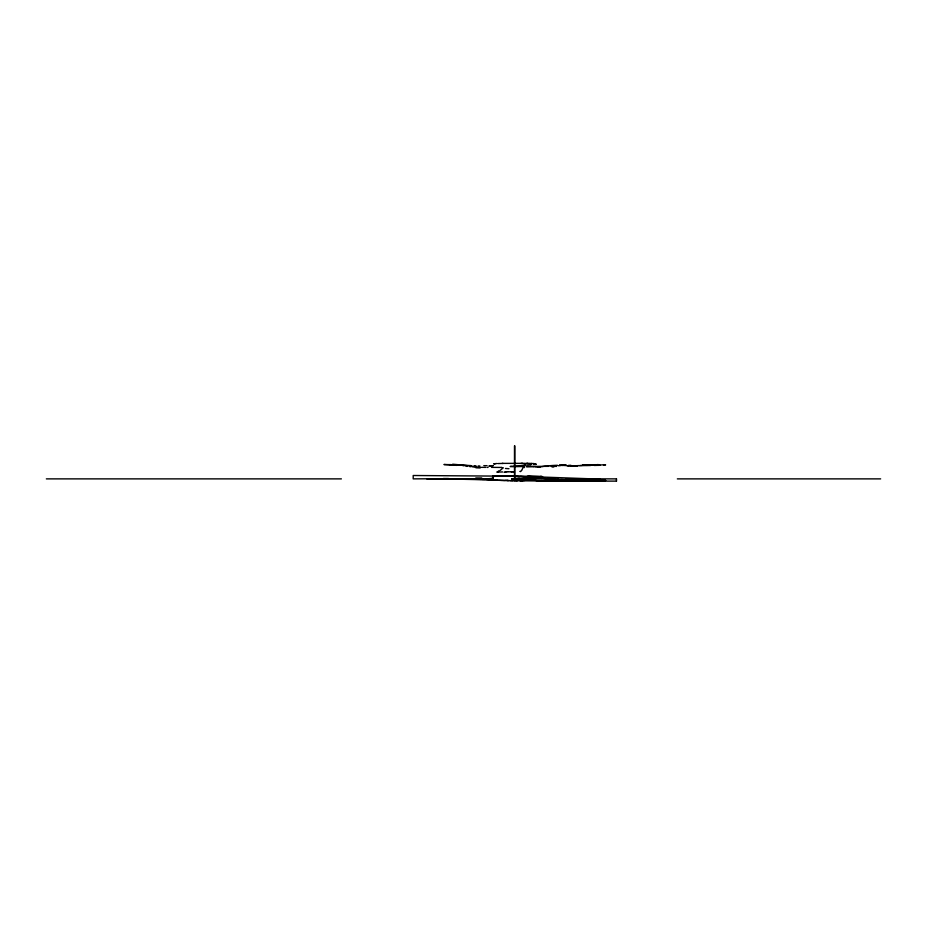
<?xml version="1.0" encoding="UTF-8"?>
<svg xmlns="http://www.w3.org/2000/svg" width="927" height="927" viewBox="0 0 927 927"><rect width="100%" height="100%" fill="white"/><g stroke="black" fill="none" stroke-linecap="round" stroke-linejoin="round"><path stroke-width="1.39" d="M522.608 468.425L522.851 467.834M492.84 476.872L492.747 475.98A17.984 0.707 2.7 0 1 493.396 475.864L494.844 475.771M522.434 468.865L521.588 470.476M521.519 470.568L520.464 471.6M492.944 477.926L492.921 477.764A30.209 3.256 -1.6 0 1 493.013 477.88L492.017 478.622L485.794 478.795M502.851 468.251L503.037 467.961A4.612 0.765 -2.8 0 0 502.944 467.834M502.121 468.842L500.07 470.452M499.132 471.032L497.59 471.762M498.436 471.391L498.459 471.38A33.43 1.17 -28.9 0 0 498.077 471.495M581.762 479.166L580.221 479.329M511.947 479.178L513.929 478.784M496.733 472.063L497.869 472.075M493.129 465.69L492.921 465.76A9.733 0.811 1.4 0 1 492.318 465.864L491.843 465.933M496.93 480.035L451.322 479.039M513.037 479.097L511.936 479.294L513.164 479.363M535.91 464.207L535.389 463.767M583.06 464.937L583.917 464.775M542.237 477.88L541.287 477.996A19.108 0.579 0.1 0 1 540.511 478.054L516.397 478.83M541.472 466.745L545.018 466.096M523.616 480.615L525.841 480.221M494.346 463.79L494.555 463.755A23.627 1.17 1.5 0 1 495.528 463.616M540.209 466.988L540.163 466.988A15.562 0.66 -15.5 0 0 539.537 467.266M525.933 480.209L532.237 480.001M581.855 478.911L583.141 478.853M515.261 478.575L514.972 478.622A11.356 1.205 -0.6 0 1 516.536 478.344M526.617 480.105L527.683 479.989M602.677 464.856L605.227 464.751M582.399 465.377L580.348 465.516M517.289 465.875L531.136 464.67M516.536 465.968L511.739 466.385M490.835 478.529L490.789 478.541A10.151 1.194 1.9 0 1 489.618 478.645L486.003 478.795M586.223 479.468A14.137 0.684 0.7 0 0 585.458 479.526L584.601 479.676L589.155 479.34M516.918 478.39L518.147 478.274M495.678 463.627L495.899 463.604A21.761 1.089 1.5 0 1 496.849 463.535L497.139 463.523M583.94 464.775L596.397 464.682M603.361 480.626L605.76 480.464L602.55 480.232M605.366 480.522L604.798 480.348M532.886 477.359L532.04 477.428M534.022 477.266L537.845 477.069M586.397 465.354L588.008 465.284M528.657 478.749L532.701 478.459M530.592 477.544L529.421 477.625M526.107 466.779L533.21 466.652M519.259 478.193L526.93 477.764M522.701 479.155L523.338 479.108M523.477 479.097L526.188 478.923M522.191 480.812L520.07 480.835M490.904 466.014L490.128 466.061M522.156 479.189L521.38 479.236L523.21 479.247M586.432 479.468L586.524 479.468A30.406 1.727 1.5 0 1 587.15 479.363M521.148 479.247L520.522 479.282M580.708 479.305L571.252 479.491M511.414 466.408L510.151 466.478L512.492 466.605M579.282 465.574L570.429 466.003M590.325 465.192L595.725 465.122M589.966 465.203L589.259 465.238M601.704 464.902L601.009 464.937M589.143 465.238L587.382 465.342M496.408 480.082L493.975 479.746M534.624 478.355L535.157 478.332A13.986 2.155 1.8 0 1 536.652 478.274M591.542 479.236L589.051 479.34M598.958 479.027L599.873 478.981L598.019 479.05M522.017 480.823L520.823 480.846M591.693 479.224L593.964 479.143M599.259 479.016L599.896 478.969L599.132 478.935M588.738 479.352L589.456 479.317M590.337 479.282L591.797 479.224M602.898 480.603A24.345 1.054 0.3 0 0 603.581 480.568L598.715 480.731M597.521 465.354L594.288 465.447M603.315 480.626L601.658 480.684M524.485 479.189L545.4 478.969M428.355 478.819L426.86 478.853L427.81 478.888M520.453 479.352L512.898 479.386M497.984 472.075L502.677 471.936M579.642 479.352L578.077 479.398M574.045 465.794L571.623 465.852M577.324 465.702L574.381 465.783M493.002 476.362L495.099 476.351M518.031 479.386L516.038 479.421M489.097 466.096L488.877 466.107A15.203 1.599 3.1 0 0 489.862 466.014M582.55 478.865L584.96 478.83M598.633 479.039L597.869 479.05M601.924 480.673L601.275 480.696M528.425 466.42L548.691 466.339M578.981 465.644L590.569 465.493M565.238 480.928L568.135 480.858M567.533 480.87L568.726 480.835M528.1 466.432L527.139 466.455M589.352 465.296L594.033 465.169M594.219 465.03L598.251 464.972M494.103 480.151L495.69 480.093M564.775 480.939L564.022 480.962M569.027 480.835L570.615 480.789M564.589 480.939L565.377 480.928M568.158 480.846L568.969 480.823M595.331 479.108L594.613 479.132A19.409 0.707 0.9 0 0 593.686 479.132M495.945 480.093L502.144 480.418M595.841 479.097L596.849 479.074M595.192 479.108L595.991 479.097M571.102 480.777L574.462 480.719M570.186 480.8L571.727 480.765M600.881 480.707L600.302 480.719M428.598 478.819L428.772 478.888M428.401 478.819L430.603 478.784M556.86 481.055L562.631 480.986M524.126 466.513L517.996 466.594M598.599 464.96L599.966 464.914L597.822 464.728M498.378 476.316L506.687 476.211A15.353 0.742 0.7 0 1 509.468 476.223L510.059 476.223M560.626 481.02L561.658 481.009M575.806 480.696L577.498 480.661M491.53 467.37L501.519 467.451M431.762 478.761L413.199 478.877L413.199 475.505L521.206 476.269M583.28 478.853L583.917 478.842M578.378 480.649L577.185 480.673A30.301 0.591 -0.4 0 0 573.373 480.812M502.202 463.373L520.151 463.361M517.533 466.605L515.574 466.617M432.133 478.761L439.085 478.714M498.262 480.29L495.539 480.105M577.892 480.661L579.039 480.649M578.599 480.649L579.595 480.638M579.329 480.638L581.774 480.626M556.536 466.408L555.644 466.408M580.626 480.626L581.31 480.626M556.443 481.055L557.115 481.055M438.807 478.714L439.56 478.714M570.58 479.491L567.301 479.491M529.247 479.954L530.059 479.954M555.574 481.067L556.71 481.055M488.077 467.393L487.069 467.393M439.502 478.714L441.82 478.703M584.705 478.842L616.501 478.877M585.285 478.83L587.162 478.83M552.434 481.055L555.47 481.055M539.41 477.057L542.562 477.057L541.855 476.988M46.35 478.877L341.391 478.877M479.862 478.9L469.954 478.842M677.347 478.877L880.65 478.877M598.124 480.742L596.003 480.731M616.501 481.125L549.792 481.113M449.989 464.636L443.929 464.52L454.114 465.145M554.763 466.42L554.184 466.408M514.902 466.617L512.874 466.605M449.027 478.714L441.947 478.703A55.585 1.553 0.2 0 1 443.361 478.738M477.463 478.877L472.793 478.865M596.779 480.731L597.637 480.742M550.661 481.055L551.936 481.067M448.865 478.714L456.374 478.738M429.085 478.888L436.652 478.911M515.91 479.456L515.203 479.444M582.701 480.626L586.235 480.661M549.618 481.055L544.543 481.032M551.009 481.067L514.311 480.742M521.414 463.361L522.666 463.373M499.12 475.736L509.699 475.91M589.792 478.842L596.212 478.888M435.435 478.911L441.148 478.935M583.083 480.626L584.045 480.638M592.202 480.719L595.934 480.731A22.665 0.776 0 0 0 596.64 480.742M595.702 480.731L590.117 480.707M525.145 463.384L523.917 463.373M593.118 478.865L590.962 478.853M455.794 478.738L460.499 478.772M438.61 478.935L444.45 478.958A43.302 0.869 0.5 0 1 446.362 479.004M547.776 481.055L543.326 481.02M593.57 478.865L595.54 478.888M460.174 478.761L472.411 478.865M441.785 478.946L448.795 478.992M485.655 467.393L484.265 467.37M591.09 478.807L519.63 476.246M567.057 479.491L552.063 479.132M444.96 478.969L452.028 479.027M588.575 480.696L590.534 480.707A23.731 0.811 0 0 0 591.808 480.707M543.848 481.02L542.932 481.009M526.942 463.396L527.533 463.407A18.876 0.892 -0.9 0 1 529.363 463.43L529.746 463.442M597.521 478.911L595.679 478.888L598.865 478.923M596.467 480.116L597.312 480.128M448.135 479.004L457.95 479.097M464.775 479.178L472.364 479.271M551.855 466.397L551.067 466.385M595.03 480.093L596.084 480.116M595.957 480.105L601.785 480.209M587.208 480.673L585.447 480.649M457.695 479.085L480.371 479.375M542.457 481.009L541.449 480.986M542.179 480.997L543.048 481.009M514.207 476.269L513.257 476.258A20.973 0.95 0.7 0 0 509.954 476.165M594.601 480.093L594.601 480.093A15.122 0.707 0 0 1 592.434 480.059L591.855 480.035M541.716 480.997L539.908 480.962M533.338 466.652L536.073 466.745M594.277 480.082L592.226 480.047M480.105 479.375L482.561 479.421M482.225 479.41L483.384 479.433M517.289 480.8L515.783 480.777M525.887 476.49L540.847 476.918M514.705 479.421L513.825 479.398M531.02 479.966L535.18 480.348M483.164 479.433L484.218 479.444M484.103 479.444L486.918 479.502M483.454 467.359L481.658 467.312M600.534 480.174L601.38 480.198M514.844 480.754L502.573 480.429M486.71 479.502L487.857 479.526M539.618 480.951L539.062 480.939M510.256 480.638L512.967 480.707M548.355 479.039L549.352 479.062A44.438 1.344 0.8 0 1 552.11 479.132M487.532 479.526L489.676 479.583M506.918 480.545L509.062 480.615M510.986 475.945L512.283 475.98M488.239 479.537L491.217 479.63M601.588 480.198L602.365 480.221M505.319 480.51L499.178 480.325M451.322 464.67L452.272 464.705M589.804 479.977L586.687 479.873A14.577 0.672 0 0 1 586.142 479.85L584.601 479.734L585.273 479.815M601.982 480.209L602.643 480.232M589.908 479.977L590.256 479.989A24.311 1.17 -0.1 0 0 591.704 480.035M513.57 476.014L518.529 476.2M586.779 479.873L587.509 479.896M531.298 463.488L531.681 463.5A16.825 0.857 -1.1 0 1 533.013 463.558L533.303 463.581M479.85 466.003L478.158 465.945M490.986 479.618L494.242 479.757M480.661 467.278L477.057 467.115M514.45 472.086L513.94 472.063M511.31 471.959L513.593 472.052M558.529 479.282L556.884 479.213M456.038 464.844L456.652 464.867M603.095 480.256L603.767 480.279M541.252 478.355L542.179 478.39M521.82 476.327L541.333 477.486M458.506 464.948L459.56 465.006M476.038 465.852L474.323 465.771M461.275 465.087L470.87 465.586M555.227 479.132L553.141 479.027M543.442 478.459L549.317 478.807M551.889 478.946L550.823 478.888M564.149 465.366L565.69 465.481A26.176 1.286 -0.4 0 1 566.154 465.528L566.362 465.563M476.049 467.057L472.156 466.802M541.055 476.93L541.716 476.976M512.955 479.352L512.017 479.259M568.61 465.806L568.228 465.771A29.421 2.236 -5 0 1 567.776 465.736L567.544 465.702M598.865 464.786L598.969 464.786A19.166 0.695 -1 0 1 596.942 464.902M532.874 480.035L533.964 480.14M495.319 479.815L496.64 479.931M470.916 466.698L469.665 466.594M534.346 463.651L534.531 463.662A17.648 0.834 -0.6 0 1 535.238 463.755M537.869 480.881L538.494 480.916L537.544 480.823M456.756 465.377L456.211 465.331A17.775 0.765 5.4 0 0 454.23 465.18M467.15 466.374L466.096 466.269M567.382 465.69L566.478 465.574M541.565 477.509L542.225 477.614M536.675 480.603L535.122 480.337M538.39 467.057L538.436 467.069A52.179 2.677 -16.9 0 0 538.436 467.196M492.886 477.672L492.863 476.93L493.048 477.59M616.501 478.946L616.501 481.067M514.821 445.875L514.821 478.877M514.485 445.875L514.485 478.877M527.88 475.852A32.63 0.892 0.7 0 1 542.538 476.617M525.702 479.294A33.859 1.645 -4.8 0 1 526.907 479.224M540.916 476.223A29.316 1.437 -7.6 0 1 541.183 476.281M529.016 477.359A18.818 0.776 -2.5 0 1 527.869 477.428M529.537 477.637A26.929 2.005 -1 0 1 527.034 477.776M517.996 478.251A19.71 2.317 -0.1 0 1 519.12 478.17M511.808 478.865A17.312 1.309 -2.7 0 1 512.26 478.691M518.402 479.317A14.484 1.24 1.1 0 1 517.706 479.329M519.514 479.097A25.017 2.677 1.9 0 1 518.263 479.155M532.874 478.506A25.747 3.835 1.7 0 1 534.265 478.425M536.571 478.239A10.324 1.541 1.7 0 1 539.387 478.239A12.619 1.692 1.6 0 1 540.568 478.309L540.904 478.344A15.203 1.9 1.6 0 1 541.264 478.344M542.388 478.274A22.48 2.41 1.8 0 1 543.72 478.344M548.854 478.645A44.902 0.939 3.8 0 1 547.509 478.564M550.059 478.262A56.454 3.569 4.9 0 1 548.935 478.193M559.12 479.908A62.283 9.78 -2.3 0 1 557.776 479.862M563.095 479.665A25.747 2.121 -0.4 0 1 560.8 479.595M566.942 479.514A14.519 0.811 0.1 0 1 565.389 479.491M570.186 479.526A13.407 0.684 0.2 0 1 567.301 479.514M572.353 479.491A18.239 0.823 0.2 0 1 571.09 479.502M577.058 479.479A24.6 1.043 0.1 0 1 573.292 479.537M594.833 479.236A23.268 0.857 0.9 0 1 596.177 479.213M598.216 480.14A24.415 1.078 0 0 1 599.398 480.151M590.186 480.684A17.196 0.603 0 0 1 587.788 480.661M572.793 480.649A31.286 0.776 -0.2 0 1 574.891 480.615M566.165 481.101A45.585 1.715 1.4 0 1 565.041 481.136M441.994 478.935A51.553 1.194 0.5 0 1 443.384 478.946M438.923 478.888A44.925 0.846 0.4 0 1 440.603 478.888M450.522 479.189A116.13 6.037 0.3 0 1 455.713 479.213M481.727 477.973A31.669 1.924 0.7 0 1 475.783 477.984M492.214 478.32A8.076 0.939 1.8 0 1 491.032 478.529M492.886 478.065A15.249 1.715 1.2 0 1 492.793 478.147M495.968 475.841A22.364 0.718 2 0 1 500.453 475.829M487.324 479.039A31.136 2.005 1 0 1 480.661 479.097M443.338 478.517A87.509 3.615 0.3 0 1 448.61 478.529M507.915 480.371A38.042 0.707 1.6 0 1 505.644 480.313M523.141 480.499A95.377 1.414 -5.8 0 1 523.442 480.429M524.114 479.641A49.629 0.915 5.2 0 1 526.768 479.931M541.264 480.719A29.085 0.846 -3.4 0 1 542.295 480.615M588.367 480.719A20.579 0.8 -0.1 0 1 587.359 480.696M595.771 480.105A33.233 1.564 0 0 1 594.925 480.093M591.924 480.035A28.714 1.356 0 0 1 589.491 479.954M545.482 478.958A52.549 1.495 0.9 0 1 548.46 479.027M522.955 479.224A42.213 2.271 0.2 0 1 524.23 479.178M522.028 479.375A48.204 3.569 1.3 0 1 521.032 479.421M516.235 479.155A19.513 0.869 -1.2 0 1 519.491 478.958M542.562 477.614A29.374 0.881 0 0 1 541.298 477.857M541.438 477.486A24.148 0.66 1.4 0 1 541.658 477.509M501.461 463.465A17.578 0.649 0.8 0 1 503.06 463.442M498.019 463.57A19.258 0.869 1.2 0 1 501.078 463.477M494.67 464.16A40.324 2.005 1.6 0 1 493.627 463.778M490.8 465.667A44.067 2.874 -8.9 0 1 490.383 465.806M493.118 465.551A20.904 1.611 -0.4 0 1 492.863 465.632M491.542 465.91A10.139 0.892 2 0 1 490.615 465.968M487.081 465.667A22.735 2.619 3.5 0 1 483.801 465.655M480.198 467.973A77.775 8.331 4.6 0 1 475.864 467.787M458.656 464.798A39.583 1.819 3.4 0 1 460.499 464.89M457.231 464.96A28.019 0.939 3.2 0 1 459.004 465.041M453.871 464.925A30.394 1.263 3.4 0 1 457.312 465.064M449.873 464.612A34.647 1.819 3.7 0 1 451.206 464.647M452.666 464.207A25.017 1.066 5.4 0 1 476.351 466.756M464.207 465.783A35.411 1.263 6 0 1 462.816 465.644M467.359 466.038A48.158 4.577 7 0 1 466.177 465.922M501.414 467.509A4.89 0.73 -1 0 1 502.828 467.787M504.149 472.283A14.021 0.823 -0.4 0 1 505.945 472.249M505.122 471.797A11.194 1.089 0.2 0 1 507.683 471.797M508.066 471.762A9.548 0.765 0.2 0 1 511.947 471.866M508.993 468.726A21.066 1.518 5.9 0 1 505.458 468.459M520.105 471.403A31.75 6.605 25.7 0 1 519.92 471.461M524.045 467.718A22.19 3.581 16.6 0 1 523.512 467.104M523.871 467.104A13.812 1.877 8.6 0 1 523.79 466.374M535.933 466.756A21.17 0.614 -0.8 0 1 536.687 466.802A26.871 0.811 -1 0 1 537.208 466.86M537.776 466.872A40.939 1.275 -1.2 0 1 537.973 466.918M540.105 466.999A24.774 1.263 -16.8 0 1 538.9 467.104M545.748 466.188A13.441 1.657 -3.7 0 1 557.44 465.296M559.56 464.751A14.206 1.472 -2.3 0 1 566.015 465.203M570.186 466.061A11.634 0.869 -4.8 0 1 567.961 465.875M576.293 465.991A22.283 0.66 -2 0 1 577.498 465.957M594.925 464.995A25.446 1.194 -1.1 0 1 592.191 465.03M600.105 465.25A10.012 0.811 -1.4 0 1 597.753 465.377M605.574 464.786A9.235 0.603 -1.8 0 1 603.512 465.284M596.617 464.96A39.224 2.758 0.2 0 1 595.679 464.983M597.208 464.589A19.293 1.448 -3.4 0 1 598.564 464.647M585.887 465.134A52.155 2.294 3.9 0 1 585.516 465.064M582.956 465.064A31.761 1.159 -0.8 0 1 582.874 465.03M570.905 465.296A25.55 0.591 -2.7 0 1 568.46 465.412M566.281 465.331A39.537 3.975 -3.5 0 1 561.507 465.481M560.418 465.678A57.845 8.749 -4.5 0 1 558.135 465.713M553.732 466.999A36.651 2.793 3.2 0 1 552.133 466.988M525.18 464.659A45.55 0.892 -1.4 0 1 524.3 464.694M530.823 464.473A37.277 1.402 0.4 0 1 530.001 464.52M534.404 464.473A31.402 1.657 2.1 0 1 533.813 464.531M536.258 464.23A28.818 1.46 1.8 0 1 535.285 464.473M533.118 463.581A17.404 0.846 -0.9 0 1 534.172 463.662M529.954 463.43A15.597 0.765 -1 0 1 531.507 463.477M525.991 463.303A28.725 1.24 -0.7 0 1 527.88 463.315M522.283 463.396A59.931 1.761 -0.3 0 1 523.512 463.407M520.615 463.326A45.562 1.02 -0.2 0 1 521.901 463.338M537.44 480.8L537.405 480.8A45.666 0.95 4.2 0 1 537.44 480.707L537.336 480.765M497.417 480.209A51.866 1.286 4.6 0 0 497.44 480.163"/></g></svg>
